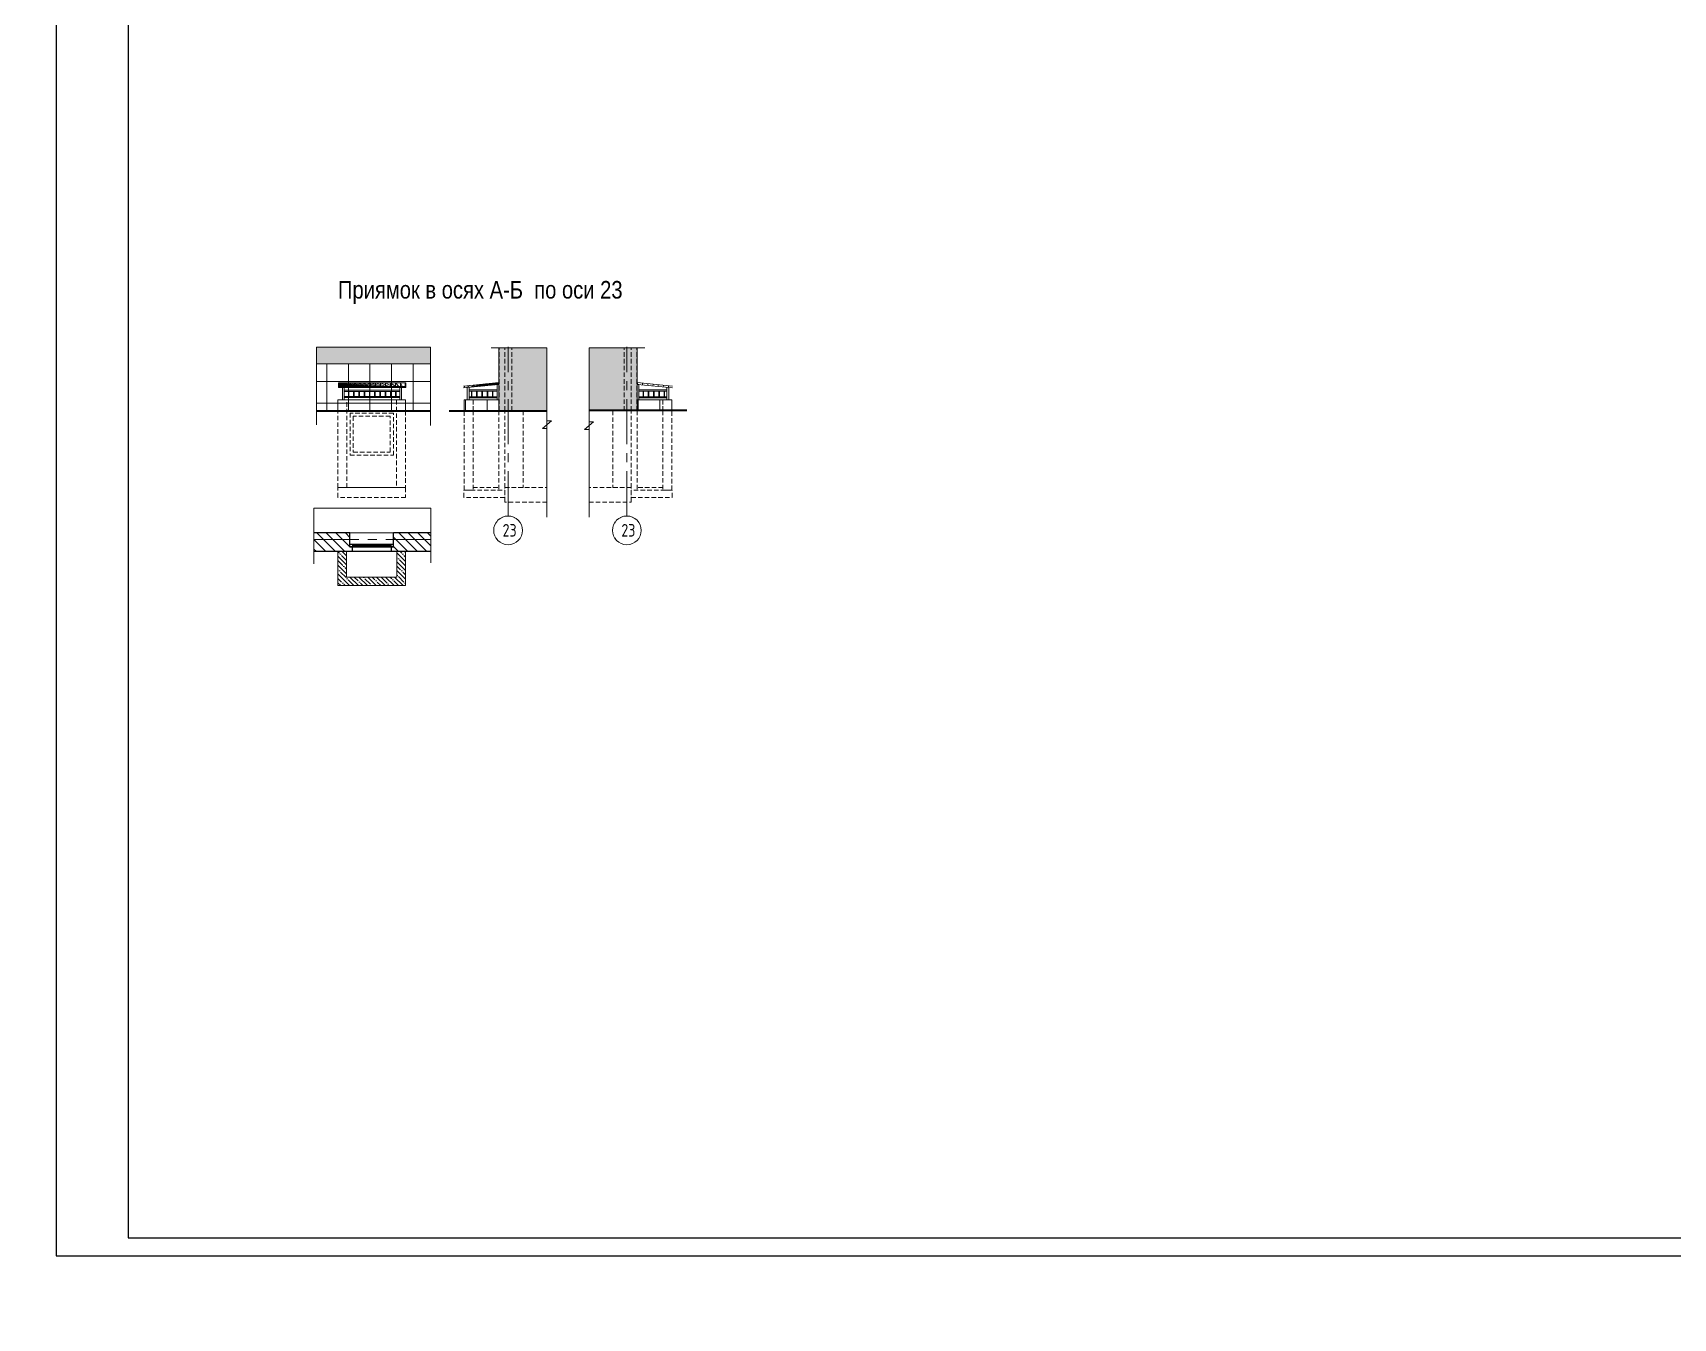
# Model space of a CAD drawing. Header units: millimetres. Extents: x -136099598 to 9192475, y 0 to 779331.
# Drawn here: x -8915 to 36697, y 240796 to 276543 of the extents above; entities that cross this region are included whole.
import ezdxf
from ezdxf import colors
from ezdxf.entities.mleader import LeaderData, LeaderLine
from ezdxf.math import Vec2, Vec3

# ---------------------------------------------------------------- set-up
doc = ezdxf.new("R2010")
doc.units = ezdxf.units.MM
doc.header["$MEASUREMENT"] = 0
doc.linetypes.add('01_base$0$DASHED2', pattern=[0.375, 0.25, -0.125])
doc.linetypes.add('CENTER', pattern=[2, 1.25, -0.25, 0.25, -0.25])
doc.layers.get('0').update_dxf_attribs({"color": 250, "lineweight": 9})
for name, color, linetype, lineweight in [('!_Цоколь', 7, 'Continuous', 0), ('АР_МосжилНии_Стены', 202, 'Continuous', 30), ('АР_Навесной фасад', 5, 'Continuous', 5), ('АР_Окна', 4, 'Continuous', 0), ('АР_Оси', 193, 'Continuous', 9), ('АР_Отметки', 250, 'Continuous', 15), ('АР_тонкая линия', 250, 'Continuous', 0), ('АР_Штриховка монолит', 250, 'Continuous', 9), ('Ограждение', 250, 'Continuous', 9), ('пунктир', 251, 'Continuous', 13)]:
    doc.layers.add(name, color=color, linetype=linetype, lineweight=lineweight)
for name, color, linetype in [('_RAMKA', 7, 'Continuous'), ('PDF _0', 7, 'Continuous'), ('АР_новое окно', 160, 'Continuous')]:
    doc.layers.add(name, color=color, linetype=linetype)
doc.layers.add('RAL 7016', color=7, linetype='Continuous', lineweight=0, true_color=0x383e42)
doc.layers.add('RAL 90 10', color=7, linetype='Continuous', lineweight=0, true_color=0xf1ece1)
doc.styles.add('Arial', font='ARIALN.TTF')
doc.styles.add('ISOCPEUR', font='isocpeur.ttf', dxfattribs={"width": 0.7})
doc.styles.add('ГОСТ 2.304', font='isocpeur.ttf', dxfattribs={"width": 0.7})
pattern_1 = [(90, (50514.92518902532, 661.5362158525386), (-600, 1.13686837721616e-13), []), (180, (50514.92518902532, 661.5362158525386), (-1.70530256582424e-13, -600), [])]
pattern_2 = [(90, (8363976398.690532, 936313806.0295223), (-150, 0), []), (90, (8363976448.690532, 936313856.0295222), (-150, 0), [])]

# ---------------------------------------------------------------- blocks, each defined once
blk = doc.blocks.new('_DotSmall')
at = {"color": 0, "linetype": 'ByBlock', "const_width": 0.5}
blk.add_lwpolyline([(-0.0625, 0, 1), (0.0625, 0, 1)], format="xyb", close=True, dxfattribs=at)
blk = doc.blocks.new('*U264')
at = {"layer": 'АР_новое окно', "lineweight": 20}
for p, q in [((-2.913225216616411e-12, 1209.884958230897), (-70.00000000000293, 1209.884958230897)), ((0, -1.70530256582424e-13), (-70, -1.70530256582424e-13))]:
    blk.add_line(p, q, dxfattribs=at)
at = {"layer": 'АР_новое окно'}
for p, q in [((-70.00000000000293, 1209.884958230897), (-70, -1.70530256582424e-13)), ((-70, -1.70530256582424e-13), (-70.00000000000293, 1209.884958230897)), ((-2.756905814749189e-12, 1139.884958230897), (-70.00000000000276, 1139.884958230911)), ((-35.00000000000276, 1139.884958230897), (-34.99999999981099, 69.99999999999991)), ((-2.913225216616411e-12, 1209.884958230897), (0, 0)), ((-1.56319401867222e-13, 70.00000000001455), (-70.00000000000017, 69.99999999999983))]:
    blk.add_line(p, q, dxfattribs=at)
blk = doc.blocks.new('A$Cffa0849f')
at = {"layer": 'Ограждение', "ltscale": 50}
for points in [[(-861.2243476288277, 251.6188592352555), (-911.2243476288277, 251.6188592352555), (-911.2243476288277, -95.03748660930432), (-861.2243476288277, -95.03748660930432)], [(684.3931761065614, 251.6188592308899), (734.3931761065614, 251.6188592308899), (734.3931761065614, -95.0374866136699), (684.3931761065614, -95.0374866136699)]]:
    blk.add_lwpolyline(points, close=True, dxfattribs=at)
at = {"layer": 'Ограждение'}
for points in [[(684.3931761065614, 144.1256323476555), (-861.2243476288277, 144.1265881801373)], [(684.3931761065614, 180.1008039434091), (-861.2094550507027, 180.1541715408093)], [(-745.9996198759764, 0.08372304384829476), (-746.0020239547594, 144.126367317047)], [(-730.0020239547594, 144.1265070303343), (-729.9996198759764, 0.08372304384829476), (-729.9996198759764, 0.08372304384829476)], [(-599.9997329949983, 0.0003611539723351598), (-600.0021370737813, 144.0430053079617)], [(-584.0021370737813, 144.0431450212491), (-583.9997329949983, 0.0003611539723351598), (-583.9997329949983, 0.0003611539723351598)], [(-453.9997529261163, -0.03422017203411087), (-454.0021570048993, 144.0084239819553)], [(-438.0021570048993, 144.0085636952426), (-437.9997529261163, -0.03422017203411087), (-437.9997529261163, -0.03422017203411087)], [(-307.9998665964813, 0.02595123136416078), (-308.0022706752643, 144.0685953853535)], [(-292.0022706752643, 144.0687350986409), (-291.9998665964813, 0.02595123136416078), (-291.9998665964813, 0.02595123136416078)], [(-161.9998865275993, -0.008630094642285258), (-162.0022906063823, 144.0340140593471)], [(-146.0022906063823, 144.0341537726345), (-145.9998865275993, -0.008630094642285258), (-145.9998865275993, -0.008630094642285258)], [(-16, 0), (-16.00240407872479, 144.0426441539894)], [(-0.00240407872479409, 144.0427838672767), (0, 0), (0, 0)], [(129.999980068882, -0.03458132600644603), (129.997575990099, 144.0080628279829)], [(145.997575990099, 144.0082025412703), (145.999980068882, -0.03458132600644603), (145.999980068882, -0.03458132600644603)], [(275.9998664975283, -0.0001805769861675799), (275.9974624187453, 144.0424635770032)], [(291.9974624187453, 144.0426032902906), (291.9998664975283, -0.0001805769861675799), (291.9998664975283, -0.0001805769861675799)], [(421.9998465664103, -0.03476190299261361), (421.9974424876273, 144.0078822509968)], [(437.9974424876273, 144.0080219642841), (437.9998465664103, -0.03476190299261361), (437.9998465664103, -0.03476190299261361)], [(567.9997328960453, 0.02540950040565804), (567.9973288172623, 144.068053654395)], [(583.9973288172623, 144.0681933676824), (583.9997328960453, 0.02540950040565804), (583.9997328960453, 0.02540950040565804)]]:
    blk.add_lwpolyline(points, dxfattribs=at)
at = {"layer": 'Ограждение', "elevation": 0.0401638942687703}
blk.add_lwpolyline([(684.3931761065614, -24.82081834727433), (-861.2243476288277, -25.07341109693516), (-861.2243476288277, -0.07341109693516046), (684.3931761065614, 0.1274528387584724)], dxfattribs=at)

msp = doc.modelspace()

# ---------------------------------------------------------------- hatches: boundary and pattern name
at = {"layer": '!_Цоколь', "lineweight": 0, "ltscale": 5, "true_color": 0x636466}
h = msp.add_hatch(dxfattribs=at)
h.set_pattern_fill('ANSI37', color=251, scale=4800, angle=44.99999999999999)
h.set_pattern_definition([(90, (41858.05185743852, 443.2205899954424), (-600, 1.13686837721616e-13), []), (180, (41858.05185743852, 443.2205899954424), (-1.70530256582424e-13, -600), [])])
h.paths.add_polyline_path([(-1030.322052514763, 267336.0933734014), (2134.397922922857, 267336.4621018343), (2139.225739256828, 266027.8330450071), (-1025.315873891232, 266030.5526597307)])
h = msp.add_hatch(dxfattribs=at)
h.set_pattern_fill('ANSI37', color=251, scale=4800, angle=44.99999999999999)
h.set_pattern_definition(pattern_1)
h.paths.add_polyline_path([(4045.19586678734, 266329.9692909751), (3076.808592742949, 266330.3658142791), (3076.135091766657, 266030.5526597307), (4045.207131514675, 266030.5526597306)])
h = msp.add_hatch(dxfattribs=at)
h.set_pattern_fill('ANSI37', color=251, scale=4800, angle=44.99999999999999)
h.set_pattern_definition(pattern_1)
h.paths.add_polyline_path([(7886.398418382043, 266329.9692909751), (8854.785692426434, 266330.3658142791), (8854.42298886532, 266035.581345607), (7887.418339614786, 266035.712820079)])
at = {"layer": 'RAL 7016', "ltscale": 100, "true_color": 0x000000, "transparency": 33554687}
h = msp.add_hatch(dxfattribs=at)
h.set_pattern_fill('ANSI32', color=18, scale=400, angle=45)
h.set_pattern_definition([(90, (8363977404.298051, 936313910.4834323), (-150, 0), []), (90, (8363977454.298051, 936313960.4834322), (-150, 0), [])])
h.paths.add_polyline_path([(-419.8746732592117, 266809.7443242623), (1461.139212218346, 266809.7098548533), (1461.139212218346, 266710.6091104866), (-419.8746732592117, 266710.6435798957)])
h = msp.add_hatch(dxfattribs=at)
h.set_pattern_fill('ANSI32', color=18, scale=400, angle=45)
h.set_pattern_definition(pattern_2)
h.paths.add_polyline_path([(4045.207131898962, 266815.8176484876), (3059.952010414214, 266715.2221794272), (3063.564835533965, 266665.6087561208), (4045.207132134587, 266765.6892491039)])
h = msp.add_hatch(dxfattribs=at)
h.set_pattern_fill('ANSI32', color=18, scale=400, angle=45)
h.set_pattern_definition(pattern_2)
h.paths.add_polyline_path([(7886.387153270392, 266815.8176484876), (8871.64227475514, 266715.2221794272), (8868.029449635447, 266665.6087561208), (7886.387153034768, 266765.6892491039)])
at = {"layer": 'RAL 90 10', "ltscale": 100, "transparency": 33554687}
h = msp.add_hatch(color=256, dxfattribs=at)
h.dxf.hatch_style = 1
h.paths.add_polyline_path([(-1025.315873891232, 267801.8989355463), (2139.225739256828, 267801.8989355463), (2134.308741778077, 267336.4308558878), (-1030.232871369983, 267336.124619348)])
h = msp.add_hatch(color=256, dxfattribs=at)
h.dxf.hatch_style = 1
h.paths.add_polyline_path([(5381.174257394496, 267783.2931784503), (4045.205271618039, 267783.3004066003), (4045.207131514668, 266030.5526597307), (5381.158635348211, 266030.5454110532)])
h = msp.add_hatch(color=256, dxfattribs=at)
h.dxf.hatch_style = 1
h.paths.add_polyline_path([(7886.387153034767, 267783.2931798736), (6550.426908849716, 267783.3004066003), (6550.428768746345, 266030.5526597307), (7886.387152315438, 266035.5526597309)])
at = {"layer": 'АР_Штриховка монолит', "ltscale": 100}
h = msp.add_hatch(dxfattribs=at)
h.set_pattern_fill('ANSI31', color=256, scale=1500, angle=-90.00000000000001)
h.set_pattern_definition([(315, (-62361.13931519084, -584.088871782471), (132.5825214724777, 132.5825214724777), [])])
h.paths.add_polyline_path([(-1099.950102417264, 262636.8433740541), (-1099.950102417264, 262127.0395103298), (-95.8942485890002, 262127.0395103298), (-95.8942485890002, 262636.8433740541)])
h = msp.add_hatch(dxfattribs=at)
h.set_pattern_fill('ANSI31', color=256, scale=1500, angle=-90.00000000000001)
h.set_pattern_definition([(315, (-60345.60827962059, -584.0888717823545), (132.5825214724777, 132.5825214724777), [])])
h.paths.add_polyline_path([(1113.990709641948, 262636.8433740542), (1113.990709641948, 262127.03951033), (2151.62862030766, 262127.03951033), (2151.62862030766, 262636.8433740542)])
h = msp.add_hatch(dxfattribs=at)
h.set_pattern_fill('ANSI35', color=256, scale=700, angle=-90.00000000000001)
h.set_pattern_definition([(315, (-103438.5479105384, -54495.88765140058), (123.7436867076458, 123.7436867076458), []), (315, (-103438.5479105384, -54619.63133790059), (123.7436867076458, 123.7436867076458), [218.75, -43.75, 0, -43.75])])
h.paths.add_polyline_path([(-190.894248588942, 261408.64121984), (1208.990709641948, 261408.64121984), (1208.990709641948, 262127.0395103298), (1448.990709641948, 262127.0395103298), (1448.990709641948, 261168.64121984), (-430.894248588942, 261168.64121984), (-430.894248588942, 262127.0395103298), (-190.894248588942, 262127.0395103298)])

# ---------------------------------------------------------------- linework, layer by layer
at = {"color": 18, "ltscale": 150, "true_color": 0x000000}
for p, q in [((-1035.149868848734, 267336.2777376179, 0.01827710595880239), (2139.225739256828, 267336.2777376179, 0.01827709711737346)), ((4045.207071436802, 266332.7444572971, -0.05350152282145082), (3076.053502500639, 266331.9895327807, 0.0001498903372887384)), ((7886.387213732552, 266332.7444572971, -0.05350152282145082), (8855.540782668715, 266331.9895327807, 0.0001498903372887384))]:
    msp.add_line(p, q, dxfattribs=at)
at = {"ltscale": 150}
msp.add_line((-419.8775274826912, 266809.7443242388, -0.0401638942687703), (1461.136357994867, 266809.5570216043, -0.0401638942687703), dxfattribs=at)
at = {"color": 18, "ltscale": 150, "true_color": 0x000000}
for points in [[(-1025.315873891232, 265639.3082832247), (-1025.315873891232, 267801.8989355463), (2139.225739256828, 267801.8989355463), (2139.225739256828, 265621.3214133978)], [(2151.62862030766, 261806.780643973), (2151.62862030766, 263321.5578043297), (-1099.950102417264, 263321.5578043297), (-1099.950102417264, 261775.7218547225)]]:
    msp.add_lwpolyline(points, dxfattribs=at)
at = {"color": 18, "ltscale": 150, "true_color": 0x000000, "elevation": -0.09141847124820246}
for points in [[(3830.381363432272, 267783.2967925253), (5381.166446371353, 267783.2967925253), (5381.166446371353, 263069.4816329965)], [(8101.212921737111, 267783.2967925253), (6550.42783879803, 267783.2967925253), (6550.42783879803, 263069.4816329965)], [(5381.166446371353, 265539.6417408192), (5258.336721426225, 265539.6417408192), (5503.987099697231, 265753.7039757085), (5381.166446371353, 265753.7039757085)], [(6550.42783879803, 265513.6649042447), (6427.598113852902, 265513.6649042447), (6673.248492123908, 265727.727139134), (6550.42783879803, 265727.727139134)]]:
    msp.add_lwpolyline(points, dxfattribs=at)
at = {"ltscale": 150, "elevation": -0.09141847124820246}
for points in [[(-419.8443856392987, 266710.5514072217), (1461.108924598491, 266710.5514072217), (1461.078636978578, 266678.6626403781), (-419.8746732592117, 266678.6626403781)], [(-430.894248588942, 266332.0062945336), (1448.960537940555, 266332.0062945336), (1448.960537940555, 266028.4239441672), (-430.894248588942, 266030.5526597307)]]:
    msp.add_lwpolyline(points, close=True, dxfattribs=at)
at = {"ltscale": 150, "elevation": -0.3746991756876633}
for points in [[(1448.990709641948, 262127.0395103298), (1448.990709641948, 261168.64121984), (-430.894248588942, 261168.64121984), (-430.894248588942, 262127.0395103298)], [(1208.990709641948, 262127.0395103298), (1208.990709641948, 261408.64121984), (-190.894248588942, 261408.64121984), (-190.894248588942, 262127.0395103298)]]:
    msp.add_lwpolyline(points, dxfattribs=at)
at = {"layer": '_RAMKA', "ltscale": 100}
for points in [[(110535.5115992427, 242529.0014999993), (110535.5115992427, 326529.0014999993), (-8264.488400757313, 326529.0014999993), (-8264.488400757313, 242529.0014999993)], [(110035.5115992427, 243029.0014999993), (110035.5115992427, 326029.0014999993), (-6264.488400757313, 326029.0014999993), (-6264.488400757313, 243029.0014999993)]]:
    msp.add_lwpolyline(points, close=True, dxfattribs=at)
at = {"layer": 'PDF _0', "lineweight": 0}
for p, q in [((4045.207132853917, 266035.5526597309, -0.0441930900665195), (4045.207132134587, 267396.5053112835, -0.07666641547612763)), ((7886.387152315438, 266035.5526597309, -0.0441930900665195), (7886.387153034768, 267396.5053112835, -0.07666641547612763)), ((4045.207131898962, 266815.8176484876, -0.0766664357542215), (3059.952010414214, 266715.2221794272, -0.0401638942687703)), ((4035.049134510569, 266765.1472332404, 0.01475205575488125), (3063.333524215035, 266665.3366568338, -0.0401638942687703)), ((7886.387153270392, 266815.8176484876, -0.0766664357542215), (8871.64227475514, 266715.2221794272, -0.0401638942687703)), ((7896.545150658843, 266765.1472332404, 0.01475205575488125), (8868.26076095432, 266665.3366568338, -0.0401638942687703)), ((3076.135092600016, 266331.9895963355, 0.0001453735875551754), (3076.135091766657, 266030.5526597307, -0.03747866210357231)), ((8855.459192569397, 266331.9895963355, 0.0001453735875551754), (8855.241894124862, 266036.4320124371, -0.0459565610470736))]:
    msp.add_line(p, q, dxfattribs=at)
at = {"layer": 'АР_МосжилНии_Стены', "ltscale": 100}
for p, q in [((-95.89424858894199, 262245.7571937856), (-95.8942485890002, 262636.8433740539)), ((1113.990709641948, 262245.7571937857), (1113.99070964189, 262636.843374054)), ((-30.8942485890002, 262245.7571937856), (-95.89424858894199, 262245.7571937856)), ((-30.8942485890002, 262245.7571937857), (-30.89424858894199, 262126.8433740539)), ((1113.99070964189, 262245.7571937857), (1048.990709641948, 262245.7571937857)), ((1048.99070964189, 262245.7571937857), (1048.990709641948, 262126.8433740539))]:
    msp.add_line(p, q, dxfattribs=at)
at = {"layer": 'АР_МосжилНии_Стены', "ltscale": 100, "elevation": -0.3746991756876633}
for points in [[(-95.8942485890002, 262636.843374054), (-1099.950102417264, 262636.843374054)], [(2151.62862030766, 262636.843374054), (1113.99070964189, 262636.843374054)], [(-1099.950102417264, 262127.0395103298), (-30.8942485890002, 262127.0395103298)], [(1048.990709641948, 262127.0395103298), (2151.62862030766, 262127.0395103298)]]:
    msp.add_lwpolyline(points, dxfattribs=at)
at = {"layer": 'АР_Навесной фасад', "ltscale": 100}
for p, q in [((4045.207132134587, 266035.5526597308, -0.0766664154933212), (4045.207131807809, 267779.4664989858, -0.09141847124820246)), ((7886.387153034768, 266035.5526597308, -0.0766664154933212), (7886.387153034768, 267783.2967925253, -0.09141847124820246))]:
    msp.add_line(p, q, dxfattribs=at)
at = {"layer": 'АР_новое окно'}
msp.add_line((-30.89424858894199, 262126.8433740539), (1048.990709641948, 262126.8433740539), dxfattribs=at)
at = {"layer": 'АР_Окна', "lineweight": 15, "ltscale": 100}
msp.add_line((1113.99070964189, 262636.843374054), (-95.8942485890002, 262636.8433740539), dxfattribs=at)
at = {"layer": 'АР_Оси', "linetype": 'CENTER', "ltscale": 1000}
msp.add_line((-1099.950102417264, 262453.6555126045, -0.3746991756876633), (2151.62862030766, 262453.6555126045, -0.3746991756876633), dxfattribs=at)
at = {"layer": 'АР_тонкая линия', "color": 3, "lineweight": 40, "ltscale": 100}
for p, q in [((-1025.315873891232, 266030.5526597307, -0.09141847124820246), (2139.225739256828, 266027.8330450071)), ((2662.343692893046, 266030.5526597306, -0.02831252588987676), (5381.166446371353, 266030.5526597307, -0.09141847124820246)), ((9269.250592276338, 266035.5526597306, -0.02831252588987676), (6550.42783879803, 266035.5526597307, -0.09141847124820246))]:
    msp.add_line(p, q, dxfattribs=at)
at = {"layer": 'Ограждение', "ltscale": 50}
for points, elevation in [([(1461.139212218346, 266809.7598134996), (1461.139212218346, 266710.5591518403), (-419.8746732592117, 266710.5436626031), (-419.8746732592117, 266809.7443242623)], -0.0401638942687703), ([(3995.13029061188, 266761.0469360168), (4045.20713203866, 266765.1871552171), (4045.287866533792, 266332.7250464222), (3995.287866533792, 266332.7250464222)], -0.05212201950979378), ([(7936.463994557533, 266761.0469360168), (7886.387153130694, 266765.1871552171), (7886.306418635591, 266332.7250464222), (7936.306418635591, 266332.7250464222)], -0.05212201950979378)]:
    msp.add_lwpolyline(points, close=True, dxfattribs=dict(at, elevation=elevation))
at = {"layer": 'Ограждение', "ltscale": 50, "elevation": -0.00618951512394364}
for points in [[(3165.567804770195, 266675.8377359177), (3165.567804770195, 266332.1189085057), (3215.567804770195, 266332.1189085057), (3215.567804770195, 266680.9735274676)], [(8766.026480399218, 266675.8377359177), (8766.026480399218, 266332.1189085057), (8716.026480399218, 266332.1189085057), (8716.026480399218, 266680.9735274676)]]:
    msp.add_lwpolyline(points, dxfattribs=at)
at = {"layer": 'Ограждение'}
for points, elevation in [([(3215.436501721735, 266614.7907751249), (3994.803209782927, 266614.8441427223)], -0.05212201950979378), ([(3215.436501721735, 266578.8156035291), (3994.818102361052, 266578.8165593616)], -0.05212201950979378), ([(3215.567804770195, 266390.5745943594), (3994.949405409396, 266390.3220016097), (3994.949405409396, 266415.3220016097), (3215.567804770195, 266415.5228655454)], 0.01533197090091734), ([(3279.727344476327, 266578.8156823753), (3279.724944308167, 266415.386782612), (3279.724944308167, 266415.386782612)], 0.01533197090091734), ([(3295.724944308167, 266415.386782612), (3295.727344476327, 266578.815542662)], 0.01533197090091734), ([(3425.727324545209, 266578.8502637013), (3425.724924377049, 266415.421363938), (3425.724924377049, 266415.421363938)], 0.01533197090091734), ([(3441.724924377049, 266415.421363938), (3441.727324545209, 266578.850123988)], 0.01533197090091734), ([(3571.727210874844, 266578.7900922979), (3571.724810706684, 266415.3611925346), (3571.724810706684, 266415.3611925346)], 0.01533197090091734), ([(3587.724810706684, 266415.3611925346), (3587.727210874844, 266578.7899525846)], 0.01533197090091734), ([(3717.727190943668, 266578.8246736239), (3717.724790775566, 266415.3957738606), (3717.724790775566, 266415.3957738606)], 0.01533197090091734), ([(3733.724790775566, 266415.3957738606), (3733.727190943668, 266578.8245339106)], 0.01533197090091734), ([(3863.727077824704, 266578.908035633), (3863.724677656603, 266415.4791357505), (3863.724677656603, 266415.4791357505)], 0.01533197090091734), ([(3879.724677656603, 266415.4791357505), (3879.727077824704, 266578.9078959197)], 0.01533197090091734), ([(8716.026480399218, 266390.5745943594), (7936.644879759959, 266390.3220016097), (7936.644879759959, 266415.3220016097), (8716.026480399218, 266415.5228655454)], 0.01533197090091734), ([(8716.15778344762, 266578.8156035291), (7936.77618280836, 266578.8165593616)], -0.05212201950979378), ([(8716.15778344762, 266614.7907751249), (7936.791075386485, 266614.8441427223)], -0.05212201950979378), ([(8051.869607512781, 266415.4791357505), (8051.866636225634, 266578.8164182148)], 0.01533197090091734), ([(8067.866636225634, 266578.8165579281), (8067.869607512781, 266415.4791357505), (8067.869607512781, 266415.4791357505)], 0.01533197090091734), ([(8197.869494393788, 266415.3957738606), (8197.86652310664, 266578.7330562057)], 0.01533197090091734), ([(8213.86652310664, 266578.733195919), (8213.869494393788, 266415.3957738606), (8213.869494393788, 266415.3957738606)], 0.01533197090091734), ([(8343.86947446267, 266415.3611925346), (8343.866503175494, 266578.6984748797)], 0.01533197090091734), ([(8359.866503175494, 266578.698614593), (8359.86947446267, 266415.3611925346), (8359.86947446267, 266415.3611925346)], 0.01533197090091734), ([(8489.869360792305, 266415.421363938), (8489.866389505129, 266578.7586462831)], 0.01533197090091734), ([(8505.866389505129, 266578.7587859964), (8505.869360792305, 266415.421363938), (8505.869360792305, 266415.421363938)], 0.01533197090091734), ([(8635.869340861187, 266415.386782612), (8635.86636957401, 266578.7240649571)], 0.01533197090091734), ([(8651.86636957401, 266578.7242046704), (8651.869340861187, 266415.386782612), (8651.869340861187, 266415.386782612)], 0.01533197090091734)]:
    msp.add_lwpolyline(points, dxfattribs=dict(at, elevation=elevation))
at = {"layer": 'пунктир', "linetype": '01_base$0$DASHED2', "ltscale": 500}
for p, q in [((4055.207132134587, 266035.5526597308, -0.0766664154933212), (4055.207131807809, 267784.2789190737, -0.09141847124820246)), ((4205.207132135169, 266035.5526597308, -0.0766664154933212), (4205.207131808507, 267784.2789190737, -0.09141847124820246)), ((4403.756164630351, 266035.5526597308, -0.08404244337076183), (4403.756164303573, 267784.2789190737, -0.09879449912564309)), ((7528.602284582841, 266035.5526596725, -0.0766664154933212), (7528.602284909648, 267784.2789190154, -0.09141847124820246)), ((7726.387153034244, 266035.5526597308, -0.0766664154933212), (7726.387153360876, 267784.2789190737, -0.09141847124820246)), ((7876.387153034768, 266035.5526597308, -0.0766664154933212), (7876.387153361575, 267784.2789190737, -0.09141847124820246)), ((4045.207132134587, 266035.5526597308, -0.1680848867415237), (4045.206857964047, 263824.2103757637, -0.08846077414749201)), ((7886.387153034768, 266035.5526597308, -0.1680848867415237), (7886.387427205336, 263824.2103757637, -0.08846077414749201)), ((3324.877192660817, 263894.2104746536, -0.1610682105801065), (4045.206867924484, 263894.2103749512, -0.1040773349048654)), ((8606.717092508567, 263894.2104746536, -0.1610682105801065), (7886.3874172449, 263894.2103749512, -0.1040773349048654))]:
    msp.add_line(p, q, dxfattribs=at)
for points in [[(-430.894248588942, 266030.5526597307), (1448.960537940555, 266028.4239441672), (1448.960537940555, 263894.5949814469), (-430.9198440540931, 263894.5946631589)], [(-179.459213286289, 266331.9726743037), (1200.983828863362, 266331.9726743037), (1200.864565243479, 263894.594752674), (-179.459213342634, 263894.5946631589)], [(-94.9770258567878, 264794.5948223029), (1113.017719743249, 264794.5948223029), (1113.017719743249, 265968.6938021178), (-94.9770258567878, 265968.6938021178)], [(-4.977025856787805, 264884.5948223029), (1023.017719743249, 264884.5948223029), (1023.017719743249, 265878.6938021178), (-4.977025856787805, 265878.6938021178)]]:
    msp.add_lwpolyline(points, close=True, dxfattribs=at)
for points, elevation in [([(3076.352240172215, 266030.5526597307), (3324.877344658598, 266036.4320124371), (3324.877191246895, 263824.2104964992), (3076.352237632789, 263824.2104964992)], -0.1521270880501573), ([(4205.207132135169, 266035.5526597308), (4715.207132135052, 266035.5526597308), (4715.207131808274, 263894.2103528053), (4205.207131808333, 263894.2103528053)], -0.1828369424964049), ([(7726.387153034244, 266035.5526597308), (7216.387153034302, 266035.5526597308), (7216.387153361109, 263894.2103528053), (7726.387153361051, 263894.2103528053)], -0.1828369424964049), ([(8855.241894124862, 266036.4320124371), (8606.716940510756, 266036.4320124371), (8606.717093922489, 263824.2104964992), (8855.242047536594, 263824.2104964992)], -0.1521270880501573), ([(-430.894248588942, 263894.2105148333), (1448.990709641948, 263894.2103528052), (1448.990709641948, 263622.7133325865), (-430.894248588942, 263622.7111062601)], 0.7344658267055106), ([(3072.421332323574, 263824.2105148354), (4205.206603447383, 263824.2103528072), (4205.207131808333, 263622.7133325865), (3072.421860684524, 263622.7111062601)], -0.09141847124820246), ([(4205.207131808333, 263894.2103528053), (5381.166446371353, 263894.2103528053), (5381.166446371353, 263494.3728700578), (4205.207131808333, 263494.3728700578)], -0.09141847124820246), ([(7726.387153361051, 263894.2103528053), (6550.42783879803, 263894.2103528053), (6550.42783879803, 263494.3728700578), (7726.387153361051, 263494.3728700578)], -0.09141847124820246), ([(8859.172952845809, 263824.2105148354), (7726.387681722001, 263824.2103528072), (7726.387153361051, 263622.7133325865), (8859.17242448486, 263622.7111062601)], -0.09141847124820246)]:
    msp.add_lwpolyline(points, close=True, dxfattribs=dict(at, elevation=elevation))
at = {"layer": 'пунктир', "linetype": '01_base$0$DASHED2', "ltscale": 500, "elevation": -0.1521270880501573}
for points in [[(3324.877344378154, 266032.3872004558), (3326.77462445217, 266332.1699235008), (3326.77462445217, 266332.1699235008), (3324.877344378154, 266032.3872004558)], [(8606.716940791259, 266032.3872004558), (8604.819660717214, 266332.1699235008), (8604.819660717214, 266332.1699235008), (8606.716940791259, 266032.3872004558)]]:
    msp.add_lwpolyline(points, dxfattribs=at)

# ---------------------------------------------------------------- block references
at = {"color": 18, "ltscale": 150, "true_color": 0x000000}
msp.add_blockref('A$Cffa0849f', (605.7905434081913, 266427.0437811429, -0.09141847124820246), dxfattribs=at)
at = {"layer": 'АР_новое окно', "xscale": -1, "rotation": 270}
msp.add_blockref('*U264', (-95.89424858894199, 262315.7571937856), dxfattribs=at)

# ---------------------------------------------------------------- texts
at = {"style": 'Arial'}
msp.add_text('Приямок в осях А-Б  по оси 23', height=489.4366717920499, dxfattribs=at).set_placement((-431.3142901179381, 269152.7724560776))

# ---------------------------------------------------------------- leaders
at = {"layer": 'АР_Отметки'}
ml = msp.add_multileader_mtext('Standard', dxfattribs=at)
ml.set_content('-2,550', color=256, style='ISOCPEUR')
ml.set_leader_properties(color=256, linetype='Continuous', lineweight=-1)
ml.set_arrow_properties(name='DOTSMALL')
ml.build(insert=Vec2(0, 0))
ml.multileader.update_dxf_attribs({"has_text_frame": 1, "text_left_attachment_type": 4, "text_right_attachment_type": 4, "dogleg_length": 100, "arrow_head_size": 180})
ctx = ml.context
ctx.base_point, ctx.char_height, ctx.arrow_head_size, ctx.landing_gap_size, ctx.plane_origin = Vec3(-47846.42028023416, 261111.6699691908), 250, 180, 50, Vec3(-46904.80523357107, 259758.0794026191)
ctx.left_attachment, ctx.right_attachment = 4, 4
notes = []
notes.append((ctx, [(0, (0, 0, 0), (0, 0), (1, 0), 1, [])]))
ctx.mtext.insert, ctx.mtext.width, ctx.mtext.defined_height, ctx.mtext.line_spacing_style, ctx.mtext.flow_direction = Vec3(-47796.42028023416, 261445.0033025241), 599.1981900185463, 407.4680353952619, 2, 5
for ctx, leaders in notes:
    for number, flags, end, landing, length, lines in leaders:
        leader = LeaderData()
        leader.index, (leader.has_last_leader_line, leader.has_dogleg_vector, leader.attachment_direction) = number, flags
        leader.last_leader_point, leader.dogleg_vector, leader.dogleg_length = Vec3(end), Vec3(landing), length
        for number, points, colour, breaks in lines:
            line = LeaderLine()
            line.index, line.vertices, line.color, line.breaks = number, Vec3.list(points), colors.encode_raw_color(colour), breaks
            leader.lines.append(line)
        ctx.leaders.append(leader)

# ---------------------------------------------------------------- next in the draw order: texts
at = {"layer": 'АР_Оси', "char_height": 350, "width": 370.7624158672988, "attachment_point": 1, "line_spacing_factor": 1.149209049011902, "style": 'ГОСТ 2.304', "bg_fill": 2}
for insert in [(4148.701811295818, 262882.7386200794, -0.09141847124820246), (7450.558438253473, 262882.7386200792, -0.0831858988140671)]:
    msp.add_mtext('{\\W0.8;23}', dxfattribs=dict(at, insert=insert))

# ---------------------------------------------------------------- next in the draw order: linework, layer by layer
at = {"layer": 'АР_Оси', "linetype": 'CENTER', "ltscale": 1000}
for p, q in [((4300.127243117895, 263104.9598027135, -0.09141847124820246), (4300.127243117895, 267814.0170653581, -0.09141847124820246)), ((7601.98387007555, 263104.9598027133, -0.0831858988140671), (7601.98387007555, 267814.0170653579, -0.0831858988140671))]:
    msp.add_line(p, q, dxfattribs=at)
at = {"layer": 'АР_Оси', "ltscale": 0.5}
for centre in [(4300.127243117895, 262704.9598027135, -0.09141847124820246), (7601.98387007555, 262704.9598027133, -0.0831858988140671)]:
    msp.add_circle(centre, 400, dxfattribs=at)

doc.saveas('drawing.dxf')
